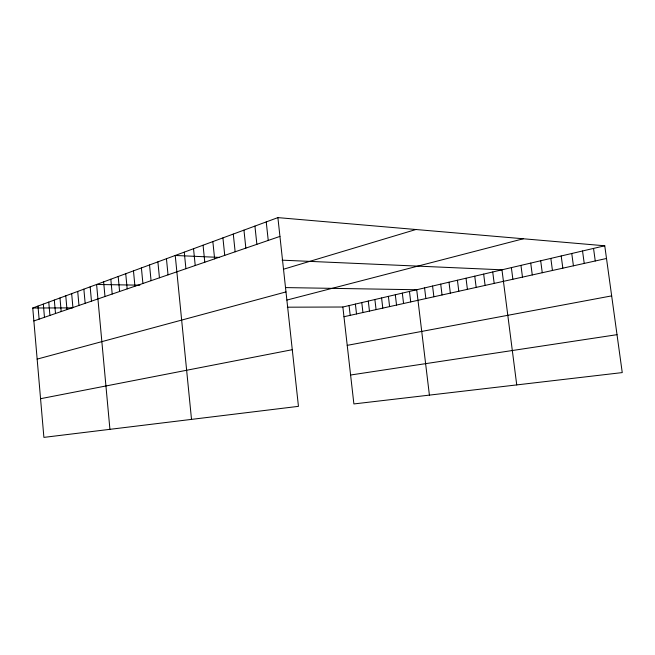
<?xml version="1.0" encoding="UTF-8"?>
<svg xmlns="http://www.w3.org/2000/svg" width="655" height="655" viewBox="0 0 655 655"><rect width="100%" height="100%" fill="white"/><g stroke="black" fill="none" stroke-linecap="round" stroke-linejoin="round"><path stroke-width="0.98" d="M277.892 217.616L298.451 406.346L43.893 437.384L32.75 308.006L277.892 217.616L604.753 245.789L622.25 372.589L353.888 403.938L342.86 307.015L604.753 245.789M33.864 320.95L279.939 236.406M283.369 269.27L415.925 229.512M37.155 359.112L285.989 291.917M286.89 300.072L523.304 238.772M343.965 316.733L606.505 258.479M40.561 398.698L292.277 349.696M347.224 345.357L611.664 295.88M350.597 375.012L617.018 334.672M32.75 308.006L72.672 307.883M287.308 307.195L342.86 307.015M139.892 285.179L96.596 284.466L109.925 429.336M285.58 287.586L416.703 289.747L429.41 395.112M219.392 257.407L175.237 255.466L191.514 419.388M282.059 260.166L501.959 269.819L516.738 384.911M593.536 248.417L595.256 260.977M582.541 250.988L584.227 263.425M571.758 253.501L573.42 265.815M561.196 255.974L562.833 268.165M550.839 258.398L552.443 270.474M540.686 260.772L542.266 272.734M530.722 263.097L532.278 274.944M520.954 265.381L522.477 277.122M511.367 267.625L512.873 279.251M492.724 271.981L494.181 283.402M483.66 274.101L485.093 285.416M474.752 276.181L476.169 287.398M466.016 278.228L467.408 289.346M457.427 280.234L458.803 291.254M448.994 282.199L450.345 293.129M440.709 284.139L442.043 294.971M432.57 286.038L433.88 296.781M424.571 287.913L425.865 298.557M409.457 291.442L410.718 301.922M402.326 293.113L403.57 303.511M395.309 294.75L396.529 305.066M388.399 296.371L389.602 306.606M381.587 297.959L382.782 308.12M374.889 299.523L376.068 309.61M368.29 301.071L369.453 311.076M361.789 302.585L362.935 312.525M355.387 304.084L356.517 313.95M349.074 305.558L350.196 315.35M266.241 221.914L268.239 240.426M254.926 226.081L256.875 244.331M243.947 230.134L245.854 248.114M233.286 234.064L235.145 251.798M222.921 237.888L224.739 255.368M212.85 241.597L214.627 258.848M203.058 245.207L204.794 262.221M193.536 248.72L195.231 265.512M184.26 252.142L185.922 268.706M166.444 258.709L168.04 274.854M157.888 261.869L159.443 277.802M149.536 264.947L151.068 280.684M141.406 267.944L142.905 283.492M133.473 270.867L134.938 286.227M125.735 273.724L127.176 288.896M118.187 276.508L119.595 291.5M110.818 279.226L112.201 294.038M103.621 281.879L104.98 296.519M90.161 286.841L91.471 301.161M83.865 289.158L85.158 303.331M77.708 291.434L78.968 305.451M71.673 293.653L72.918 307.531M65.77 295.831L66.99 309.569M59.982 297.968L61.185 311.567M54.316 300.055L55.503 313.516M48.757 302.102L49.927 315.432M43.32 304.116L44.466 317.307M37.982 306.081L39.112 319.149"/></g></svg>
